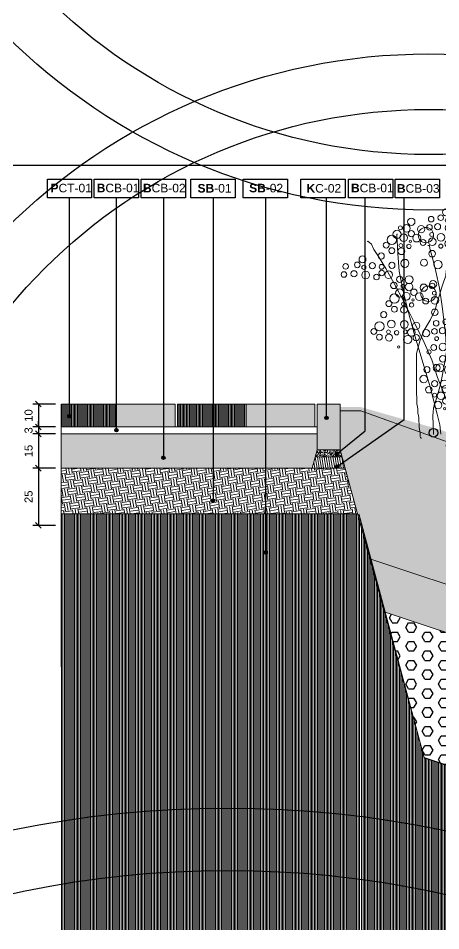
# Model space of a CAD drawing. Header units: metres. Extents: x -325 to 301, y -147 to 149.
# Drawn here: x 17.358 to 19.203, y 60.111 to 64.099 of the extents above; entities that cross this region are included whole.
import ezdxf

# ---------------------------------------------------------------- set-up
doc = ezdxf.new("R2010")
doc.units = ezdxf.units.M
doc.linetypes.add('ACAD_ISO03W100', pattern=[30, 12, -18])
doc.layers.get('Defpoints').update_dxf_attribs({"lineweight": 13})
for name, color, linetype, plot in [('-aux', 50, 'Continuous', False), ('-AUX-QAD', 5, 'Continuous', False), ('-AUX_MON', 3, 'Continuous', False), ('-AUX_RIM', 2, 'Continuous', False)]:
    doc.layers.add(name, color=color, linetype=linetype, plot=plot)
doc.layers.add('0-TX-1_25', color=7, linetype='Continuous', true_color=0x3f4f7f)
for name, color, linetype in [('02-L-Geotextile', 32, 'Continuous'), ('02-TRAÇ-D-linia 2', 251, 'Continuous'), ('10-DET-encoixinat', 37, 'Continuous'), ('10-DET_TERRENY_compactat', 252, 'Continuous'), ('10-DET_TERRENY_sol estructural', 251, 'Continuous'), ('A-KEYPLAN_HATCH', 7, 'Continuous'), ('A_TEXT_2', 7, 'Continuous')]:
    doc.layers.add(name, color=color, linetype=linetype)
doc.layers.add('03-TR-Paviment_07_Precast Concrete Blocks', color=7, linetype='Continuous', lineweight=5, true_color=0xe7ddd0)
doc.layers.add('3-TR tot_u', color=7, linetype='Continuous', lineweight=5, true_color=0x787878)
for name, color, linetype, lineweight in [('05-VEG-gris 50%', 253, 'Continuous', 18), ('1-CM', 7, 'Continuous', 0), ('2-L-secció', 1, 'Continuous', 0), ('3-TR Formigó', 252, 'Continuous', 0), ('3-TR Seleccionat', 44, 'Continuous', 0), ('3-TR Tot-u', 37, 'Continuous', 0), ('3_TR_paviment gris', 252, 'Continuous', 5)]:
    doc.layers.add(name, color=color, linetype=linetype, lineweight=lineweight)
doc.styles.get("Standard").update_dxf_attribs({"font": 'arial.ttf'})
doc.dimstyles.new('ISO-25', dxfattribs={"dimtxt": 0.1, "dimasz": 0.1, "dimexe": 0.1, "dimexo": 0.1, "dimgap": 0.1, "dimtad": 1, "dimdec": 0, "dimlfac": 100, "dimzin": 9, "dimtxsty": 'Standard', "dimblk": 'OBLIQUE', "dimcen": 0.1, "dimadec": 0, "dimazin": 0, "dimtfac": 1, "dimtdec": 0, "dimtmove": 0, "dimatfit": 3, "dimldrblk": 'OBLIQUE', "dimfxl": 1, "dimarcsym": 0})
pattern_1 = [(90, (1.080607, -0.1371384), (-0.00635, 0), [])]

# ---------------------------------------------------------------- blocks, each defined once
blk = doc.blocks.new('ccddddddddddd')
for points in [[(92.171, 14.455), (92.16, 14.543), (92.149, 14.718), (92.084, 15.025), (91.996, 15.397), (91.908, 15.813), (91.777, 16.295), (91.645, 16.798), (91.492, 17.346), (91.361, 17.915), (91.229, 18.528), (91.12, 19.142), (91.098, 19.645), (91.087, 20.017), (91.087, 20.193), (91.109, 20.193)], [(90.232, 20.017), (90.254, 20.017), (90.353, 19.93), (90.419, 19.777), (90.55, 19.579), (90.747, 19.229), (90.966, 18.791), (91.229, 18.266), (91.514, 17.652), (91.777, 17.083), (91.974, 16.579), (92.127, 16.076), (92.325, 15.528), (92.456, 15.134), (92.478, 14.871), (92.544, 14.674), (92.609, 14.521), (92.62, 14.433)], [(92.631, 19.974), (92.653, 19.974), (92.642, 19.886), (92.631, 19.798), (92.631, 19.689), (92.609, 19.601), (92.598, 19.536), (92.576, 19.448), (92.555, 19.36), (92.533, 19.251), (92.467, 19.12), (92.445, 18.966), (92.379, 18.791), (92.314, 18.616), (92.248, 18.419), (92.182, 18.222), (92.116, 18.003), (91.963, 17.718), (91.788, 17.433), (91.656, 17.127), (91.547, 16.776), (91.536, 16.382), (91.525, 16.054), (91.514, 15.813), (91.514, 15.331), (91.525, 15.265), (91.536, 15.178), (91.536, 15.068), (91.547, 15.003), (91.558, 14.937), (91.558, 14.674), (91.569, 14.609), (91.58, 14.521), (91.58, 14.411), (91.591, 14.379), (91.602, 14.357), (91.602, 14.346)], [(91.963, 19.842), (92.007, 19.842), (92.018, 19.755), (92.084, 19.492), (92.171, 19.098), (92.259, 18.616), (92.325, 18.025), (92.39, 17.324), (92.412, 16.47), (92.412, 15.572), (92.401, 14.806), (92.335, 14.324), (92.314, 14.105), (92.325, 14.094)], [(93.256, 19.733), (93.256, 19.569), (93.245, 19.459), (93.234, 19.328), (93.212, 19.174), (93.19, 19.043), (93.124, 18.912), (93.058, 18.758), (92.993, 18.627), (92.927, 18.474), (92.905, 18.298), (92.839, 18.101), (92.774, 17.882), (92.686, 17.641), (92.576, 17.379), (92.467, 17.116), (92.401, 16.809), (92.335, 16.459), (92.27, 16.152), (92.204, 15.868), (92.116, 15.605), (92.051, 15.386), (91.985, 15.211), (91.974, 15.079), (91.963, 14.992), (91.963, 14.455)], [(94.734, 19.317), (94.734, 19.207), (94.723, 19.185), (94.712, 19.12), (94.69, 19.054), (94.624, 18.966), (94.537, 18.857), (94.427, 18.725), (94.296, 18.572), (94.186, 18.441), (94.099, 18.266), (94.011, 18.112), (93.945, 17.937), (93.88, 17.74), (93.814, 17.543), (93.748, 17.302), (93.661, 17.061), (93.573, 16.776), (93.463, 16.448), (93.354, 16.098), (93.222, 15.725), (93.113, 15.397), (92.981, 15.134), (92.894, 14.937), (92.872, 14.718), (92.85, 14.521), (92.839, 14.411), (92.828, 14.346), (92.828, 14.335)], [(92.85, 14.422), (92.839, 14.455), (92.85, 14.521), (92.85, 14.652), (92.861, 14.718), (92.861, 14.981), (92.883, 15.09), (92.894, 15.178), (92.894, 15.309), (92.905, 15.441), (92.916, 15.572), (92.927, 15.703), (92.938, 15.879), (92.96, 16.054), (92.981, 16.251), (93.003, 16.47), (93.069, 16.689), (93.091, 16.952), (93.157, 17.214), (93.222, 17.477), (93.332, 17.696), (93.441, 17.871), (93.529, 18.047), (93.595, 18.222), (93.682, 18.375), (93.748, 18.485), (93.77, 18.55), (93.781, 18.572), (93.792, 18.594), (93.792, 18.605)], [(92.916, 14.401), (92.927, 14.422), (92.938, 14.532), (93.003, 14.685), (93.069, 14.882), (93.179, 15.189), (93.288, 15.517), (93.376, 15.911), (93.595, 16.744), (93.77, 17.138), (93.945, 17.51), (94.055, 17.817), (94.164, 18.036), (94.296, 18.255), (94.384, 18.364), (94.405, 18.375), (94.416, 18.375)], [(93.157, 14.379), (93.266, 14.619), (93.463, 14.97), (93.748, 15.474), (94.055, 16.109), (94.34, 16.766), (94.624, 17.357), (94.844, 17.795), (94.975, 18.079), (94.997, 18.145)], [(92.992, 14.324), (92.992, 14.346), (93.003, 14.455), (93.014, 14.63), (93.102, 14.871), (93.168, 15.222), (93.277, 15.616), (93.409, 15.966), (93.562, 16.339), (94.044, 17.083), (94.307, 17.39), (94.504, 17.587), (94.614, 17.652), (94.657, 17.652), (94.745, 17.641), (95.008, 17.641), (95.03, 17.631), (95.052, 17.631)], [(94.745, 17.641), (95.106, 17.641), (95.128, 17.652), (95.413, 17.652), (95.413, 17.641), (95.435, 17.641), (95.435, 17.631), (95.446, 17.62), (95.457, 17.62), (95.457, 17.609), (95.479, 17.598), (95.49, 17.587), (95.501, 17.576)]]:
    blk.add_lwpolyline(points)
for centre, radius in [((92.507, 20.78), 0.0991), ((91.511, 20.539), 0.104), ((92.08, 20.594), 0.0797), ((92.354, 20.627), 0.0797), ((92.54, 20.55), 0.059), ((92.862, 20.718), 0.0883), ((92.961, 20.554), 0.0797), ((93.114, 20.663), 0.0797), ((93.311, 20.609), 0.11), ((91.193, 20.375), 0.0548), ((91.368, 20.353), 0.108), ((91.784, 20.32), 0.104), ((91.916, 20.145), 0.219), ((92.025, 20.364), 0.0797), ((92.255, 20.375), 0.0883), ((92.584, 20.331), 0.112), ((93.618, 20.466), 0.0883), ((90.941, 20.036), 0.132), ((91.094, 20.189), 0.118), ((91.281, 20.09), 0.108), ((91.5, 20.2), 0.0903), ((91.652, 20.068), 0.112), ((92.091, 19.948), 0.109), ((92.08, 20.156), 0.0547), ((92.343, 20.068), 0.109), ((92.796, 20.127), 0.0797), ((92.939, 20.017), 0.0774), ((93.3, 20.05), 0.0834), ((93.629, 20.028), 0.0936), ((93.782, 20.138), 0.101), ((90.776, 19.893), 0.0836), ((90.929, 19.729), 0.0834), ((91.204, 19.707), 0.098), ((91.193, 19.871), 0.0548), ((91.423, 19.838), 0.062), ((91.467, 19.981), 0.0328), ((91.828, 19.937), 0.0834), ((92.332, 19.817), 0.059), ((92.551, 19.882), 0.101), ((92.873, 19.853), 0.0774), ((93.421, 19.722), 0.131), ((93.662, 19.809), 0.0558), ((93.837, 19.875), 0.0548), ((94.023, 19.853), 0.101), ((94.023, 19.853), 0.0855), ((94.428, 19.809), 0.0883), ((90.087, 19.507), 0.0991), ((90.623, 19.587), 0.0883), ((92.08, 19.609), 0.0936), ((92.983, 19.514), 0.059), ((93.432, 19.459), 0.101), ((93.629, 19.558), 0.128), ((93.629, 19.558), 0.128), ((94.166, 19.437), 0.108), ((94.604, 19.667), 0.0797), ((89.599, 19.321), 0.0797), ((89.933, 19.354), 0.0797), ((90.119, 19.277), 0.059), ((90.36, 19.321), 0.0883), ((90.625, 19.278), 0.0692), ((90.919, 19.313), 0.0876), ((91.291, 19.357), 0.114), ((91.839, 19.357), 0.0991), ((92.233, 19.291), 0.121), ((94.122, 19.196), 0.0936), ((94.407, 19.393), 0.0639), ((89.545, 19.091), 0.0797), ((89.835, 19.102), 0.0883), ((90.163, 19.058), 0.112), ((90.471, 18.991), 0.0797), ((90.624, 19.101), 0.0797), ((90.821, 19.046), 0.11), ((93.002, 18.953), 0.0797), ((93.155, 19.106), 0.0991), ((93.429, 18.92), 0.0883), ((94.494, 19.163), 0.0936), ((94.899, 19.037), 0.0991), ((90.957, 18.739), 0.0928), ((91.128, 18.904), 0.0883), ((91.217, 18.701), 0.0548), ((91.392, 18.679), 0.108), ((91.4, 18.886), 0.114), ((91.808, 18.647), 0.104), ((92.049, 18.69), 0.0797), ((92.078, 18.741), 0.104), ((92.647, 18.796), 0.0797), ((92.904, 18.701), 0.0883), ((93.232, 18.658), 0.112), ((93.188, 18.876), 0.059), ((93.528, 18.756), 0.0797), ((93.681, 18.866), 0.0797), ((93.878, 18.811), 0.11), ((94.185, 18.668), 0.0883), ((94.745, 18.884), 0.0797), ((94.932, 18.807), 0.059), ((95.173, 18.851), 0.0883), ((95.271, 18.687), 0.0797), ((95.425, 18.796), 0.0797), ((95.622, 18.742), 0.11), ((90.965, 18.362), 0.132), ((91.118, 18.515), 0.118), ((91.305, 18.417), 0.108), ((91.524, 18.526), 0.0903), ((91.676, 18.395), 0.112), ((91.94, 18.471), 0.219), ((92.104, 18.482), 0.0547), ((92.991, 18.395), 0.109), ((94.647, 18.632), 0.0883), ((94.975, 18.588), 0.112), ((95.928, 18.599), 0.0883), ((90.8, 18.22), 0.0836), ((91.217, 18.198), 0.0548), ((91.491, 18.307), 0.0328), ((91.852, 18.263), 0.0834), ((92.115, 18.274), 0.109), ((93.199, 18.209), 0.101), ((93.364, 18.329), 0.0797), ((93.506, 18.22), 0.0774), ((93.867, 18.252), 0.0834), ((94.196, 18.23), 0.0936), ((94.349, 18.34), 0.101), ((94.624, 18.255), 0.0774), ((94.909, 18.233), 0.0774), ((90.647, 17.913), 0.0883), ((90.953, 18.055), 0.0834), ((91.228, 18.033), 0.098), ((91.447, 18.165), 0.062), ((92.104, 17.935), 0.0936), ((92.98, 18.143), 0.059), ((93.44, 18.055), 0.0774), ((93.988, 17.924), 0.131), ((94.229, 18.012), 0.0558), ((94.404, 18.077), 0.0548), ((94.59, 18.055), 0.101), ((94.59, 18.055), 0.0855), ((95.249, 18.134), 0.0903), ((90.514, 17.581), 0.132), ((90.854, 17.636), 0.108), ((91.225, 17.614), 0.112), ((92.406, 17.653), 0.0797), ((93.55, 17.716), 0.059), ((94.196, 17.76), 0.128), ((94.196, 17.76), 0.128), ((94.622, 17.779), 0.0991), ((95.413, 17.751), 0.114), ((90.349, 17.439), 0.0836), ((90.766, 17.417), 0.0548), ((90.996, 17.384), 0.062), ((91.245, 17.402), 0.0548), ((91.42, 17.38), 0.108), ((91.562, 17.566), 0.104), ((91.836, 17.347), 0.104), ((92.077, 17.391), 0.0797), ((92.132, 17.621), 0.0797), ((92.307, 17.402), 0.0883), ((92.636, 17.358), 0.112), ((92.592, 17.577), 0.059), ((92.978, 17.587), 0.0883), ((93.077, 17.423), 0.0797), ((93.23, 17.532), 0.0797), ((93.428, 17.478), 0.11), ((94.37, 17.374), 0.0883), ((94.469, 17.625), 0.0797), ((94.655, 17.549), 0.059), ((94.896, 17.593), 0.0883), ((94.994, 17.428), 0.0797), ((95.148, 17.538), 0.0797), ((95.345, 17.483), 0.11), ((95.632, 17.554), 0.0774), ((90.502, 17.274), 0.0834), ((90.777, 17.252), 0.098), ((91.308, 17.182), 0.118), ((91.552, 17.226), 0.0903), ((92.132, 17.183), 0.0547), ((93.734, 17.335), 0.0883), ((94.699, 17.33), 0.112), ((95.652, 17.341), 0.0883), ((91.04, 16.974), 0.0328), ((92.042, 16.93), 0.0834), ((92.305, 16.941), 0.109), ((92.557, 17.062), 0.109), ((92.765, 16.876), 0.101), ((92.913, 16.996), 0.0797), ((93.055, 16.886), 0.0774), ((93.417, 16.919), 0.0834), ((93.745, 16.897), 0.0936), ((93.899, 17.007), 0.101), ((91.905, 16.81), 0.059), ((92.294, 16.602), 0.0936), ((92.989, 16.722), 0.0774), ((93.537, 16.591), 0.131), ((93.778, 16.678), 0.0558), ((93.953, 16.744), 0.0548), ((94.14, 16.722), 0.101), ((94.14, 16.722), 0.0855), ((94.545, 16.678), 0.0883), ((92.108, 16.35), 0.0991), ((92.201, 16.35), 0.114), ((92.448, 16.284), 0.121), ((93.099, 16.383), 0.059), ((93.548, 16.328), 0.101), ((93.745, 16.427), 0.128), ((93.745, 16.427), 0.128), ((94.282, 16.306), 0.108), ((94.72, 16.536), 0.0797), ((91.731, 16.039), 0.11), ((91.829, 16.306), 0.0876), ((94.238, 16.065), 0.0936), ((94.523, 16.262), 0.0639), ((92.038, 15.897), 0.0883), ((92.309, 15.879), 0.114), ((93.119, 15.822), 0.0797), ((93.272, 15.975), 0.0991), ((94.611, 16.032), 0.0936), ((91.866, 15.732), 0.0928), ((92.029, 15.57), 0.0548), ((92.204, 15.548), 0.108), ((92.346, 15.735), 0.104), ((92.79, 15.559), 0.0797), ((92.845, 15.789), 0.0797), ((93.02, 15.57), 0.0883), ((93.349, 15.527), 0.112), ((93.305, 15.746), 0.059), ((93.546, 15.789), 0.0883), ((93.644, 15.625), 0.0797), ((93.798, 15.735), 0.0797), ((93.995, 15.68), 0.11), ((94.302, 15.537), 0.0883), ((92.116, 15.286), 0.108), ((92.335, 15.395), 0.0903), ((92.488, 15.264), 0.112), ((92.571, 15.384), 0.118), ((92.62, 15.516), 0.104), ((92.845, 15.351), 0.0547), ((93.108, 15.264), 0.109), ((94.763, 15.501), 0.0883), ((92.303, 15.176), 0.0328)]:
    blk.add_circle(centre, radius)
blk = doc.blocks.new('PCB01')
at = {"layer": 'A-KEYPLAN_HATCH'}
blk.add_lwpolyline([(0.001, 0.00548), (0.01387, 0.00548), (0.01387, 0), (0.001, 0)], close=True, dxfattribs=at)
at = {"layer": 'A_TEXT_2', "insert": (0.0002, 0.00409), "char_height": 0.0025, "attachment_point": 1}
blk.add_mtext_dynamic_manual_height_columns('\\pi0.00171;{\\fArial|b1|i0|c0|p34;P}CT-01', width=0.0145619, gutter_width=0.015, heights=[0], dxfattribs=at)
blk = doc.blocks.new('hatch keyplan 2')
at = {"layer": 'A-KEYPLAN_HATCH'}
blk.add_lwpolyline([(0, 0.00548), (0.01287, 0.00548), (0.01287, 0), (0, 0)], close=True, dxfattribs=at)
blk = doc.blocks.new('hatch keyplan')
at = {"layer": 'A-KEYPLAN_HATCH'}
blk.add_blockref('hatch keyplan 2', (1.43058, 0.85215), dxfattribs=at)
blk = doc.blocks.new('B-CB01')
at = {"layer": 'A-KEYPLAN_HATCH'}
blk.add_blockref('hatch keyplan', (-1.43058, -0.85215), dxfattribs=at)
at = {"layer": 'A_TEXT_2', "insert": (-0.0008, 0.00411), "char_height": 0.0025, "attachment_point": 1}
blk.add_mtext_dynamic_manual_height_columns('\\pi0.00152;{\\fArial|b1|i0|c0|p34;B}CB-01', width=0.0145619, gutter_width=0.015, heights=[0], dxfattribs=at)
blk = doc.blocks.new('B-CB02')
at = {"layer": 'A-KEYPLAN_HATCH'}
blk.add_blockref('hatch keyplan', (-1.43058, -0.85215), dxfattribs=at)
at = {"layer": 'A_TEXT_2', "insert": (-0.0008, 0.00409), "char_height": 0.0025, "attachment_point": 1}
blk.add_mtext_dynamic_manual_height_columns('\\pi0.00129;{\\fArial|b1|i0|c0|p34;B}CB-02', width=0.0145619, gutter_width=0.015, heights=[0], dxfattribs=at)
blk = doc.blocks.new('B-CB03')
at = {"layer": 'A-KEYPLAN_HATCH'}
blk.add_blockref('hatch keyplan', (-1.43058, -0.85215), dxfattribs=at)
at = {"layer": 'A_TEXT_2', "insert": (-0.0008, 0.00398), "char_height": 0.0025, "attachment_point": 1}
blk.add_mtext_dynamic_manual_height_columns('\\pi0.00128;{\\fArial|b1|i0|c0|p34;B}CB-03', width=0.0145619, gutter_width=0.015, heights=[0], dxfattribs=at)
blk = doc.blocks.new('SB-01')
at = {"layer": 'A-KEYPLAN_HATCH'}
blk.add_blockref('hatch keyplan', (-1.43058, -0.85215), dxfattribs=at)
at = {"layer": 'A_TEXT_2', "insert": (-0.0008, 0.00403), "char_height": 0.0025, "attachment_point": 1}
blk.add_mtext_dynamic_manual_height_columns('\\pi0.00271;{\\fArial|b1|i0|c0|p34;SB}-01', width=0.0145619, gutter_width=0.015, heights=[0], dxfattribs=at)
blk = doc.blocks.new('K01B')
at = {"layer": 'A-KEYPLAN_HATCH'}
blk.add_blockref('hatch keyplan', (-1.43058, -0.85215), dxfattribs=at)
at = {"layer": 'A_TEXT_2', "insert": (-0.0008, 0.00402), "char_height": 0.0025, "attachment_point": 1}
blk.add_mtext_dynamic_manual_height_columns('\\pi0.00246;{\\fArial|b1|i0|c0|p34;K}C-02', width=0.0145619, gutter_width=0.015, heights=[0], dxfattribs=at)
blk = doc.blocks.new('_Oblique')
at = {"color": 0, "lineweight": -2}
blk.add_line((-0.5, -0.5), (0.5, 0.5), dxfattribs=at)
blk = doc.blocks.new('*D81')
at = {"layer": '0-TX-1_25', "color": 0, "lineweight": -2, "transparency": 16777216}
for p, q in [((17.5206, 62.4131), (17.4206, 62.4131)), ((17.4456, 62.4131), (17.4456, 62.3131)), ((17.5206, 62.3131), (17.4206, 62.3131))]:
    blk.add_line(p, q, dxfattribs=at)
at = {"layer": 'Defpoints', "color": 0, "transparency": 16777216}
for p in [(17.5456, 62.4131), (17.4456, 62.3131), (17.5456, 62.3131)]:
    blk.add_point(p, dxfattribs=at)
at = {"layer": '0-TX-1_25', "color": 0, "lineweight": -2, "transparency": 16777216, "xscale": 0.025, "yscale": 0.025, "zscale": 0.025}
for p, rotation in [((17.4456, 62.4131), 90), ((17.4456, 62.3131), 270)]:
    blk.add_blockref('_Oblique', p, dxfattribs=dict(at, rotation=rotation))
at = {"layer": '0-TX-1_25', "color": 0, "transparency": 16777216, "insert": (17.4027, 62.3631), "char_height": 0.035, "attachment_point": 5, "rotation": 90}
blk.add_mtext('10', dxfattribs=at)
blk = doc.blocks.new('*D82')
at = {"layer": '0-TX-1_25', "color": 0, "lineweight": -2, "transparency": 16777216}
for p, q in [((17.4456, 62.3131), (17.4456, 62.3381)), ((17.5206, 62.3131), (17.4206, 62.3131)), ((17.4456, 62.3131), (17.4456, 62.2831)), ((17.5206, 62.2831), (17.4206, 62.2831)), ((17.4456, 62.2831), (17.4456, 62.2581))]:
    blk.add_line(p, q, dxfattribs=at)
at = {"layer": 'Defpoints', "color": 0, "transparency": 16777216}
for p in [(17.5456, 62.3131), (17.4456, 62.2831), (17.5456, 62.2831)]:
    blk.add_point(p, dxfattribs=at)
at = {"layer": '0-TX-1_25', "color": 0, "lineweight": -2, "transparency": 16777216, "xscale": 0.025, "yscale": 0.025, "zscale": 0.025}
for p, rotation in [((17.4456, 62.3131), 270), ((17.4456, 62.2831), 90)]:
    blk.add_blockref('_Oblique', p, dxfattribs=dict(at, rotation=rotation))
at = {"layer": '0-TX-1_25', "color": 0, "transparency": 16777216, "insert": (17.4027, 62.2981), "char_height": 0.035, "attachment_point": 5, "rotation": 90}
blk.add_mtext('3', dxfattribs=at)
blk = doc.blocks.new('*D83')
at = {"layer": '0-TX-1_25', "color": 0, "lineweight": -2, "transparency": 16777216}
for p, q in [((17.5206, 62.2831), (17.4206, 62.2831)), ((17.4456, 62.2831), (17.4456, 62.1331)), ((17.5207, 62.1331), (17.4206, 62.1331))]:
    blk.add_line(p, q, dxfattribs=at)
at = {"layer": 'Defpoints', "color": 0, "transparency": 16777216}
for p in [(17.5456, 62.2831), (17.4456, 62.1331), (17.5457, 62.1331)]:
    blk.add_point(p, dxfattribs=at)
at = {"layer": '0-TX-1_25', "color": 0, "lineweight": -2, "transparency": 16777216, "xscale": 0.025, "yscale": 0.025, "zscale": 0.025}
for p, rotation in [((17.4456, 62.2831), 90), ((17.4456, 62.1331), 270)]:
    blk.add_blockref('_Oblique', p, dxfattribs=dict(at, rotation=rotation))
at = {"layer": '0-TX-1_25', "color": 0, "transparency": 16777216, "insert": (17.4028, 62.2081), "char_height": 0.035, "attachment_point": 5, "rotation": 90}
blk.add_mtext('15', dxfattribs=at)
blk = doc.blocks.new('*D84')
at = {"layer": '0-TX-1_25', "color": 0, "lineweight": -2, "transparency": 16777216}
for p, q in [((17.5207, 62.1331), (17.4206, 62.1331)), ((17.4456, 62.1331), (17.4456, 61.8831)), ((17.5206, 61.8831), (17.4206, 61.8831))]:
    blk.add_line(p, q, dxfattribs=at)
at = {"layer": 'Defpoints', "color": 0, "transparency": 16777216}
for p in [(17.5457, 62.1331), (17.4456, 61.8831), (17.5456, 61.8831)]:
    blk.add_point(p, dxfattribs=at)
at = {"layer": '0-TX-1_25', "color": 0, "lineweight": -2, "transparency": 16777216, "xscale": 0.025, "yscale": 0.025, "zscale": 0.025}
for p, rotation in [((17.4456, 62.1331), 90), ((17.4456, 61.8831), 270)]:
    blk.add_blockref('_Oblique', p, dxfattribs=dict(at, rotation=rotation))
at = {"layer": '0-TX-1_25', "color": 0, "transparency": 16777216, "insert": (17.4027, 62.0081), "char_height": 0.035, "attachment_point": 5, "rotation": 90}
blk.add_mtext('25', dxfattribs=at)
blk = doc.blocks.new('POINT')
at = {"layer": '0-TX-1_25'}
h = blk.add_hatch(dxfattribs=at)
h.set_pattern_fill('ANGLE', color=256)
h.set_pattern_definition([(0, (-83.747, -12.726), (0, 6.985), [5.08, -1.905]), (90, (-83.747, -12.726), (-6.985, 4e-16), [5.08, -1.905])])
edge = h.paths.add_edge_path()
edge.add_arc((0, 0), 0.0075, 0, 360)
h = blk.add_hatch(color=256, dxfattribs=at)
h.dxf.hatch_style = 1
edge = h.paths.add_edge_path()
edge.add_arc((0, 0), 0.0075, 0, 360)
blk.add_circle((0, 0), 0.0075, dxfattribs=at)
blk = doc.blocks.new('SB-02')
at = {"layer": 'A-KEYPLAN_HATCH'}
blk.add_blockref('hatch keyplan', (-1.43058, -0.85215), dxfattribs=at)
at = {"layer": 'A_TEXT_2', "insert": (-0.0008, 0.00408), "char_height": 0.0025, "attachment_point": 1}
blk.add_mtext_dynamic_manual_height_columns('\\pi0.00249;{\\fArial|b1|i0|c0|p34;SB}-02', width=0.0145619, gutter_width=0.015, heights=[0], dxfattribs=at)

msp = doc.modelspace()

# ---------------------------------------------------------------- hatches: boundary and pattern name
at = {"layer": '03-TR-Paviment_07_Precast Concrete Blocks'}
h = msp.add_hatch(color=256, dxfattribs=at)
h.dxf.hatch_style = 1
h.paths.add_polyline_path([(17.5459, 62.4131), (17.5459, 62.3131), (18.0436, 62.3131), (18.0436, 62.4131)])
h = msp.add_hatch(dxfattribs=at)
h.set_pattern_fill('ANSI31', color=256, scale=0.002, angle=45)
h.set_pattern_definition(pattern_1)
h.paths.add_polyline_path([(17.5459, 62.4131), (17.5459, 62.3131), (17.7863, 62.3131), (17.7863, 62.4131)])
h = msp.add_hatch(color=256, dxfattribs=at)
h.dxf.hatch_style = 1
h.paths.add_polyline_path([(18.6536, 62.4131), (18.0536, 62.4131), (18.0536, 62.3131), (18.6536, 62.3131)])
h = msp.add_hatch(dxfattribs=at)
h.set_pattern_fill('ANSI31', color=256, scale=0.002, angle=45)
h.set_pattern_definition(pattern_1)
h.paths.add_polyline_path([(18.3567, 62.4131), (18.0536, 62.4131), (18.0536, 62.3131), (18.3567, 62.3131)])
at = {"layer": '10-DET-encoixinat'}
h = msp.add_hatch(dxfattribs=at)
h.set_pattern_fill('CROSS', color=256, scale=0.05, angle=91.6689)
h.set_pattern_definition([(135.91082, (8.614241, 57.76429), (-0.017675436, -0.000281006), [0.00625, -0.01875]), (225.91082, (8.614171, 57.768709), (0.000281006, -0.017675436), [0.00625, -0.01875])])
edge = h.paths.add_edge_path()
edge.add_line((20.5464, 61.3345), (20.546, 61.8872))
edge.add_line((20.546, 61.8872), (20.2397, 61.8945))
edge.add_arc((20.2913, 62.2755), 0.3845, 250.1312, 262.2851, ccw=False)
edge.add_line((20.1606, 61.9139), (18.8535, 62.3831))
edge.add_line((18.8535, 62.3831), (18.7636, 62.3831))
edge.add_line((18.7636, 62.3831), (18.7636, 62.2131))
edge.add_line((18.7636, 62.2131), (18.8536, 61.8831))
edge.add_line((18.8536, 61.8831), (18.8933, 61.7374))
edge.add_line((18.8933, 61.7374), (19.9709, 61.3782))
edge.add_arc((20.2397, 62.1845), 0.85, 251.565, 270)
edge.add_line((20.2397, 61.3345), (20.5464, 61.3345))
at = {"layer": '10-DET_TERRENY_compactat'}
h = msp.add_hatch(dxfattribs=at)
h.set_pattern_fill('HEX', color=256, scale=0.002, angle=0.57823)
h.paths.add_polyline_path([(20.546, 61.8872), (20.546, 61.9271), (20.3576, 61.9301), (20.2128, 61.9448), (20.0845, 61.9883), (19.6141, 62.1559), (19.1906, 62.304), (18.8551, 62.3996), (18.7636, 62.3996), (18.7636, 62.3831), (18.8535, 62.3831), (19.1487, 62.2771), (19.8231, 62.0288), (20.0404, 61.957), (20.1606, 61.9139), (20.2202, 61.8976), (20.2594, 61.894)])
at = {"layer": '10-DET_TERRENY_sol estructural'}
h = msp.add_hatch(dxfattribs=at)
h.set_pattern_fill('AR-SAND', color=256, scale=0.0004, angle=-43.7343)
h.set_pattern_definition([(289.31222, (17.140744, 53.370754), (0.018798228, -0.00550243), [0, -0.0154432, 0, -0.017272, 0, -0.01651]), (259.31222, (17.140744, 53.370754), (0.02162803, -0.02603235), [0, -0.0083312, 0, -0.0139192, 0, -0.005334]), (219.31222, (17.144644, 53.382626), (-0.009821156, -0.030076876), [0, -0.00508, 0, -0.018288, 0, -0.023876]), (209.31222, (17.144644, 53.382626), (-0.00106157, -0.03179966), [0, -0.00254, 0, -0.0119888, 0, -0.013716])])
edge = h.paths.add_edge_path()
edge.add_line((20.5465, 61.1345), (20.5464, 61.3345))
edge.add_line((20.5464, 61.3345), (20.2397, 61.3345))
edge.add_arc((20.2397, 62.1845), 0.85, 251.565, 270, ccw=False)
edge.add_line((19.9709, 61.3782), (18.8933, 61.7374))
edge.add_line((18.8933, 61.7374), (18.9565, 61.5055))
edge.add_line((18.9565, 61.5055), (19.9076, 61.1884))
edge.add_arc((20.2397, 62.1845), 1.05, 251.565, 270)
edge.add_line((20.2397, 61.1345), (20.5465, 61.1345))
h = msp.add_hatch(dxfattribs=at)
h.set_pattern_fill('HEX', color=256, scale=0.0075, angle=0.01078)
edge = h.paths.add_edge_path()
edge.add_arc((20.435, 60.6845), 0.1, 270.7339, 629.2661)
edge.add_line((20.4337, 60.5845), (20.2397, 60.5845))
edge.add_arc((20.2397, 62.1845), 1.6, 251.565, 270, ccw=False)
edge.add_line((19.7337, 60.6666), (19.1305, 60.8677))
edge.add_line((19.1305, 60.8677), (18.9565, 61.5055))
edge.add_line((18.9565, 61.5055), (19.9076, 61.1884))
edge.add_arc((20.2397, 62.1845), 1.05, 251.565, 270)
edge.add_line((20.2397, 61.1345), (20.5465, 61.1345))
edge.add_line((20.5465, 61.1345), (20.5469, 60.5845))
edge.add_line((20.5469, 60.5845), (20.4363, 60.5845))
at = {"layer": '3-TR Formigó'}
h = msp.add_hatch(dxfattribs=at)
h.set_pattern_fill('ANSI31', color=256, scale=0.003, angle=234.1752, style=0)
h.set_pattern_definition([(279.17524, (21.547739, 62.013068), (0.00940313, 0.001518806), [])])
h.paths.add_polyline_path([(18.6417, 62.1331), (18.7854, 62.1331), (18.7717, 62.1831), (18.6554, 62.1831)])
at = {"layer": '3-TR Seleccionat'}
h = msp.add_hatch(dxfattribs=at)
h.set_pattern_fill('ANSI31', color=256, scale=0.002, angle=225, style=0)
h.set_pattern_definition([(270, (17.1211155, 63.0479856), (0.00635, -2e-18), [])])
h.paths.add_polyline_path([(17.5459, 61.9331), (17.5459, 60.1148), (18.8546, 60.1148), (18.8536, 61.8831), (18.8399, 61.9331)])
h = msp.add_hatch(dxfattribs=at)
h.set_pattern_fill('ANSI31', color=256, scale=0.002, angle=225, style=0)
h.set_pattern_definition([(270, (1.083747, 0.0628616), (0.00635, -4e-19), [])])
edge = h.paths.add_edge_path()
edge.add_line((20.5472, 60.1148), (20.5469, 60.5845))
edge.add_line((20.5469, 60.5845), (20.2397, 60.5845))
edge.add_arc((20.2397, 62.1845), 1.6, 251.565, 270, ccw=False)
edge.add_line((19.7337, 60.6666), (19.1305, 60.8677))
edge.add_line((19.1305, 60.8677), (18.8536, 61.8831))
edge.add_line((18.8536, 61.8831), (18.8536, 60.1148))
edge.add_line((18.8536, 60.1148), (20.5472, 60.1148))
at = {"layer": '3-TR Tot-u'}
h = msp.add_hatch(dxfattribs=at)
h.set_pattern_fill('EARTH', color=256, scale=0.005, angle=-80.8248, style=0)
h.set_pattern_definition([(279.1752, (18.763552, 61.883068), (0.03640645, -0.0262811), [0.03175, -0.03175]), (279.1752, (18.775306, 61.884967), (0.03640645, -0.0262811), [0.03175, -0.03175]), (279.1752, (18.78706, 61.886865), (0.03640645, -0.0262811), [0.03175, -0.03175]), (9.1752, (18.79161, 61.88358), (0.0262811, 0.03640645), [0.03175, -0.03175]), (9.1752, (18.79351, 61.871826), (0.0262811, 0.03640645), [0.03175, -0.03175]), (9.1752, (18.795407, 61.860072), (0.0262811, 0.03640645), [0.03175, -0.03175])])
h.paths.add_polyline_path([(17.5459, 62.1331), (17.5459, 61.9331), (18.8399, 61.9331), (18.7854, 62.1331)])
at = {"layer": '3-TR tot_u'}
h = msp.add_hatch(dxfattribs=at)
h.set_pattern_fill('AR-CONC', color=256, scale=0.0002, angle=90.2664)
h.set_pattern_definition([(140.2664143104, (269986.0125, -738411.067356), (0.0030183585511, 0.0364513625844), [0.00381, -0.04191]), (85.2664143104, (269986.0125, -738411.067356), (-0.0381781810675, -0.0072262829332), [0.003048, -0.033528116834]), (190.7178590104, (269986.01275, -738411.064318), (-0.0351598209585, 0.0292250795622), [0.00323800176, -0.03561804892]), (136.4506143104, (269986.00234, -738411.067403), (0.0081562825582, 0.0542543196878), [0.005715, -0.062865]), (186.9019719204, (269986.00302, -738411.06288), (-0.049705465848, 0.047250217616), [0.004857004628, -0.053427121632]), (81.45056548, (269986.00234, -738411.067403), (-0.0497054658455, 0.0472502176188), [0.004571993414, -0.050291946384]), (111.2664143104, (269986.004857, -738411.06231), (0.0203118235131, 0.0304176527954), [0.00381, -0.04191]), (56.2664143104, (269986.004857, -738411.06231), (-0.0368946682902, 0.0121889849718), [0.003048, -0.033528]), (161.7178593104, (269986.00655, -738411.059776), (-0.016582844967, 0.0426066376987), [0.00323800176, -0.03561798752]), (127.7664143104, (269986.0125, -738411.067356), (-0.0169136972324, 0.00053908133522), [0, -0.0331216, 0, -0.034036, 0, -0.033655]), (97.7664143104, (269986.0125, -738411.067356), (-0.02009803784808, 0.0132706243038), [0, -0.0194056, 0, -0.0323596, 0, -0.012827]), (57.7664143104, (269986.012553, -738411.078684), (0.00101964285024, 0.02712315336895), [0, -0.0127, 0, -0.039624, 0, -0.052578]), (47.7664143104, (269986.012576, -738411.083764), (-0.0052229971542, 0.0296018704426), [0, -0.01651, 0, -0.0263144, 0, -0.037338])])
h.paths.add_polyline_path([(17.5459, 62.1331), (18.6417, 62.1331), (18.6636, 62.2131), (18.6636, 62.2831), (17.5459, 62.2831)])
h = msp.add_hatch(dxfattribs=at)
h.set_pattern_fill('AR-CONC', color=256, scale=9e-05, angle=90.2664)
h.set_pattern_definition([(140.266414, (-64.770813, 39.386548), (0.0013582613, 0.0164031132), [0.0017145, -0.0188595]), (85.266414, (-64.770813, 39.386548), (-0.0171801815, -0.0032518273), [0.0013716, -0.0150876526]), (190.71786, (-64.7707, 39.387915), (-0.0158219194, 0.0131512858), [0.0014571008, -0.016028122]), (136.450614, (-64.775385, 39.386527), (0.003670327, 0.024414444), [0.00257175, -0.02828925]), (186.901972, (-64.77508, 39.388561), (-0.0223674596, 0.021262598), [0.002185652, -0.024042205]), (81.450565, (-64.775385, 39.386527), (-0.0223674596, 0.021262598), [0.002057397, -0.022631376]), (111.266414, (-64.774253, 39.388818), (0.0091403206, 0.0136879438), [0.0017145, -0.0188595]), (56.266414, (-64.774253, 39.388818), (-0.0166026007, 0.0054850432), [0.0013716, -0.0150876]), (161.71786, (-64.773491, 39.389959), (-0.0074622802, 0.019172987), [0.0014571008, -0.0160280944]), (127.766414, (-64.770813, 39.386548), (-0.00761116375, 0.0002425866), [0, -0.01490472, 0, -0.0153162, 0, -0.01514475]), (97.766414, (-64.770813, 39.386548), (-0.009044117, 0.0059717809), [0, -0.00873252, 0, -0.01456182, 0, -0.00577215]), (57.766414, (-64.770789, 39.38145), (0.0004588393, 0.012205419), [0, -0.005715, 0, -0.0178308, 0, -0.0236601]), (47.766414, (-64.770779, 39.379164), (-0.0023503487, 0.0133208417), [0, -0.0074295, 0, -0.01184148, 0, -0.0168021])])
h.paths.add_polyline_path([(18.7717, 62.1831), (18.7636, 62.2131), (18.6636, 62.2131), (18.6554, 62.1831)])
at = {"layer": '3_TR_paviment gris'}
msp.add_hatch(color=256, dxfattribs=at).paths.add_polyline_path([(18.7636, 62.4131), (18.6636, 62.4131), (18.6636, 62.2131), (18.7636, 62.2131)])

# ---------------------------------------------------------------- linework, layer by layer
at = {"layer": '-aux'}
msp.add_lwpolyline([(12.2345, 63.4567), (142.2345, 63.4567)], dxfattribs=at)
at = {"layer": '-AUX-QAD'}
for radius in [2.6156, 2.373]:
    msp.add_circle((19.1505, 65.8766), radius, dxfattribs=at)
at = {"layer": '-AUX_MON'}
for radius in [2.6156, 2.373]:
    msp.add_circle((19.1505, 61.3278), radius, dxfattribs=at)
at = {"layer": '-AUX_RIM'}
for radius in [4.6517, 4.3795]:
    msp.add_circle((18.2704, 55.9958), radius, dxfattribs=at)
at = {"layer": '0-TX-1_25'}
for points in [[(17.5815, 62.3601), (17.5815, 63.3145)], [(17.7863, 62.2992), (17.7863, 63.3145)], [(17.9917, 63.3145), (17.9917, 62.1788)], [(18.2087, 63.3145), (18.2087, 61.991)], [(18.4373, 63.3145), (18.4373, 61.7646)], [(18.7041, 62.3527), (18.7041, 63.3145)], [(18.7488, 62.1952), (18.8728, 62.296), (18.8728, 63.3145)], [(18.7513, 62.1404), (19.0433, 62.3455), (19.0433, 63.3145)]]:
    msp.add_lwpolyline(points, dxfattribs=at)
at = {"layer": '02-L-Geotextile', "linetype": 'ACAD_ISO03W100', "ltscale": 0.002, "const_width": 0.005}
msp.add_lwpolyline([(20.5469, 60.5831), (20.2397, 60.5845, -0.080612), (19.7337, 60.6666), (19.1305, 60.8677), (18.8454, 61.9331)], format="xyb", dxfattribs=at)
at = {"layer": '02-TRAÇ-D-linia 2'}
msp.add_circle((19.1716, 62.2879), 0.0191, dxfattribs=at)
at = {"layer": '1-CM'}
for p, q in [((18.6636, 62.2831), (17.5459, 62.2831)), ((18.7636, 62.2131), (18.7636, 62.2831)), ((18.7854, 62.1331), (17.5459, 62.1331)), ((18.8399, 61.9331), (17.5459, 61.9331))]:
    msp.add_line(p, q, dxfattribs=at)
for points in [[(17.5459, 62.3131), (18.0436, 62.3131), (18.0436, 62.4131), (17.5459, 62.4131)], [(18.7636, 62.3831), (18.8535, 62.3831)], [(18.6636, 62.3131), (17.5459, 62.3131)], [(18.799, 62.0831), (18.7636, 62.2131), (18.6636, 62.2131), (18.6417, 62.1331)], [(18.6636, 62.2131), (18.7636, 62.2131)], [(18.6554, 62.1831), (18.7717, 62.1831)], [(18.799, 62.0831), (19.1305, 60.8677)]]:
    msp.add_lwpolyline(points, dxfattribs=at)
for points in [[(18.0536, 62.3131), (18.6536, 62.3131), (18.6536, 62.4131), (18.0536, 62.4131)], [(18.6636, 62.2131), (18.7636, 62.2131), (18.7636, 62.4131), (18.6636, 62.4131)]]:
    msp.add_lwpolyline(points, close=True, dxfattribs=at)
for points in [[(18.8535, 62.3831), (20.1606, 61.9139, 0.053081), (20.2397, 61.8945), (20.546, 61.8872)], [(18.8933, 61.7374), (19.9709, 61.3782, 0.080612), (20.2397, 61.3345), (20.5464, 61.3345)], [(18.9565, 61.5055), (19.9076, 61.1884, 0.080612), (20.2397, 61.1345), (20.5465, 61.1345)], [(19.1305, 60.8677), (19.7337, 60.6666, 0.080612), (20.2397, 60.5845), (20.5469, 60.5845)]]:
    msp.add_lwpolyline(points, format="xyb", dxfattribs=at)
at = {"layer": '2-L-secció'}
msp.add_line((17.5467, 60.1148), (17.5456, 62.4131), dxfattribs=at)

# ---------------------------------------------------------------- block references
at = {"layer": '0-TX-1_25'}
for name, p, xscale, yscale, zscale in [('PCB01', (17.4699, 63.3145), 14.99999999999999, 14.99999999999999, 14.99999999999999), ('B-CB01', (17.6897, 63.3145), 14.99999999999999, 14.99999999999999, 14.99999999999999), ('B-CB02', (17.8951, 63.3145), 14.99999999999999, 14.99999999999999, 14.99999999999999), ('SB-01', (18.1122, 63.3145), 14.99999999999999, 14.99999999999999, 14.99999999999999), ('SB-02', (18.3407, 63.3145), 15, 15, 15), ('K01B', (18.592, 63.3145), 14.99999999999999, 14.99999999999999, 14.99999999999999), ('B-CB01', (18.8004, 63.3145), 15, 15, 15), ('B-CB03', (19.0046, 63.3145), 14.99999999999999, 14.99999999999999, 14.99999999999999)]:
    msp.add_blockref(name, p, dxfattribs=dict(at, xscale=xscale, yscale=yscale, zscale=zscale))
for p in [(17.5815, 62.3601), (18.7041, 62.3527), (17.7863, 62.2992), (17.9917, 62.1788), (18.7488, 62.1952), (18.7513, 62.1404), (18.2087, 61.991), (18.4373, 61.7646)]:
    msp.add_blockref('POINT', p, dxfattribs=at)
at = {"layer": '05-VEG-gris 50%', "xscale": 0.1531483815836124, "yscale": 0.1531483815836124, "zscale": 0.1531481441427297, "rotation": 1.720107351731527}
msp.add_blockref('ccddddddddddd', (5.1606, 59.6453), dxfattribs=at)

# ---------------------------------------------------------------- dimensions: what is measured, and where the dimension line sits
at = {"layer": '0-TX-1_25'}
for base, p1, p2, picture, middle in [((17.4456, 62.3131), (17.5456, 62.4131), (17.5456, 62.3131), '*D81', (17.4027, 62.3631)), ((17.4456, 62.1331), (17.5456, 62.2831), (17.5457, 62.1331), '*D83', (17.4028, 62.2081)), ((17.4456, 61.8831), (17.5457, 62.1331), (17.5456, 61.8831), '*D84', (17.4027, 62.0081))]:
    dim = msp.add_linear_dim(base=base, p1=p1, p2=p2, angle=90, dimstyle='ISO-25', override={"dimtxt": 0.035, "dimasz": 0.025, "dimexe": 0.025, "dimexo": 0.025, "dimgap": 0.025, "dimblk1": 'Oblique', "dimblk2": 'Oblique', "dimsah": 1, "dimfxl": 0.1, "dimfxlon": 1, "dimarcsym": 1}, dxfattribs=at)
    dim.commit()
    dim.dimension.update_dxf_attribs({"geometry": picture, "text_midpoint": middle})
dim = msp.add_linear_dim(base=(17.4456, 62.2831), p1=(17.5456, 62.3131), p2=(17.5456, 62.2831), angle=90, dimstyle='ISO-25', override={"dimtxt": 0.035, "dimasz": 0.025, "dimexe": 0.025, "dimexo": 0.025, "dimgap": 0.025, "dimblk1": 'Oblique', "dimblk2": 'Oblique', "dimsah": 1, "dimfxl": 0.1, "dimfxlon": 1, "dimarcsym": 1}, dxfattribs=at)
dim.commit()
dim.dimension.update_dxf_attribs({"geometry": '*D82', "text_midpoint": (17.4456, 62.2981), "dimtype": 160})

doc.saveas('drawing.dxf')
